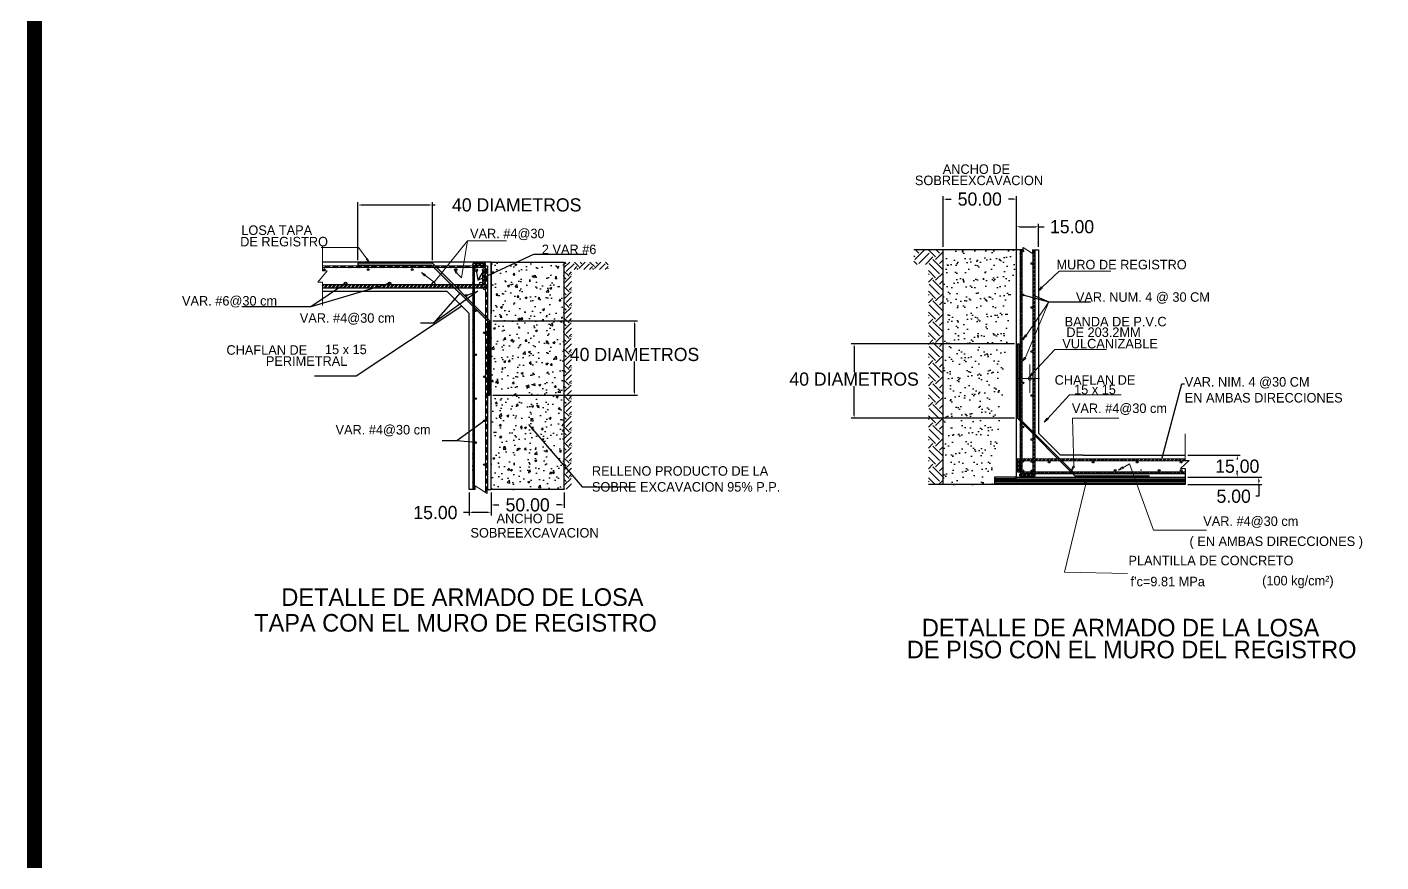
# Model space of a CAD drawing. Header units: centimetres. Extents: x 899 to 420531, y -5023 to 1299.
# Drawn here: x 15122 to 16045, y -2301 to -1732 of the extents above; entities that cross this region are included whole.
import ezdxf
from ezdxf.enums import TextEntityAlignment as Align

# ---------------------------------------------------------------- set-up
doc = ezdxf.new("R2010")
doc.units = ezdxf.units.CM
doc.header["$LTSCALE"] = 10
doc.header["$MEASUREMENT"] = 0
doc.layers.get('0').update_dxf_attribs({"linetype": 'CONTINUOUS'})
doc.layers.get('DEFPOINTS').update_dxf_attribs({"color": 2, "linetype": 'CONTINUOUS'})
for name, color, linetype in [('acero', 7, 'CONTINUOUS'), ('CONCRETO', 7, 'CONTINUOUS'), ('Dimensiones', 7, 'CONTINUOUS'), ('MARCO', 7, 'CONTINUOUS'), ('MUROS', 3, 'CONTINUOUS'), ('REGISTRO', 1, 'CONTINUOUS'), ('TEXTOS', 7, 'CONTINUOUS'), ('VARILLAS', 30, 'CONTINUOUS')]:
    doc.layers.add(name, color=color, linetype=linetype)
doc.styles.get("Standard").update_dxf_attribs({"font": ''})
doc.styles.add('Zurich', font='')
doc.styles.get('Standard').set_extended_font_data('Zurich Ex BT')
doc.styles.get('Zurich').set_extended_font_data('Zurich Ex BT')
doc.dimstyles.get("Standard").update_dxf_attribs({"dimtxt": 9, "dimasz": 2, "dimexe": 2, "dimexo": 2, "dimgap": 0.09, "dimtad": 0, "dimtih": 1, "dimtoh": 1, "dimzin": 0, "dimdsep": 46, "dimtxsty": 'Standard', "dimcen": 0.09, "dimadec": 0, "dimazin": 0, "dimtfac": 1, "dimtofl": 0, "dimtmove": 0, "dimatfit": 3, "dimfxl": 0, "dimtolj": 1, "dimtzin": 0, "dimarcsym": 0})
pattern_1 = [(45, (14603.662, -2468.6537), (-2.65165, 2.65165), []), (45, (14604.5458, -2468.6537), (-2.65165, 2.65165), []), (45, (14605.4297, -2468.6537), (-2.65165, 2.65165), []), (45, (14606.3136, -2468.6537), (-2.65165, 2.65165), [])]
pattern_2 = [(45, (14603.662, -2468.6537), (-1.3258252, 1.3258252), []), (45, (14604.5458, -2468.6537), (-1.3258252, 1.3258252), [])]
pattern_3 = [(45, (14623.8513, -2735.7319), (-1.3258252, 1.3258252), []), (45, (14624.7352, -2735.7319), (-1.3258252, 1.3258252), [])]

# ---------------------------------------------------------------- blocks, each defined once
blk = doc.blocks.new('_ClosedBlank')
at = {"color": 0, "linetype": 'ByBlock', "lineweight": -2}
for p, q in [((-1, 0.17), (0, 0)), ((-1, 0.17), (-1, -0.17)), ((0, 0), (-1, -0.17))]:
    blk.add_line(p, q, dxfattribs=at)
blk = doc.blocks.new('*D72')
at = {"layer": 'DEFPOINTS', "color": 0}
for p in [(15423.25, -2047.48), (15438.25, -2047.48), (15438.25, -2063.17)]:
    blk.add_point(p, dxfattribs=at)
at = {"layer": 'Dimensiones', "color": 0, "lineweight": -2}
for p, q in [((15423.25, -2049.48), (15423.25, -2065.17)), ((15438.25, -2049.48), (15438.25, -2065.17)), ((15423.25, -2063.17), (15419.37, -2063.17)), ((15436.25, -2063.17), (15425.25, -2063.17))]:
    blk.add_line(p, q, dxfattribs=at)
at = {"layer": 'Dimensiones', "color": 0}
for points in [[(15425.25, -2062.84), (15425.25, -2063.51), (15423.25, -2063.17)], [(15436.25, -2062.84), (15436.25, -2063.51), (15438.25, -2063.17)]]:
    blk.add_solid(points, dxfattribs=at)
at = {"layer": 'Dimensiones', "color": 0, "insert": (15400.31, -2063.17), "char_height": 9, "attachment_point": 5}
blk.add_mtext('\\A1;15.00', dxfattribs=at)
blk = doc.blocks.new('*D73')
at = {"layer": 'DEFPOINTS', "color": 0}
for p in [(15438.25, -2047.48), (15488.25, -2047.48), (15488.25, -2057.94)]:
    blk.add_point(p, dxfattribs=at)
at = {"layer": 'Dimensiones', "color": 0, "lineweight": -2}
for p, q in [((15438.25, -2049.48), (15438.25, -2059.94)), ((15488.25, -2049.48), (15488.25, -2059.94)), ((15440.25, -2057.94), (15443.62, -2057.94)), ((15486.25, -2057.94), (15482.88, -2057.94))]:
    blk.add_line(p, q, dxfattribs=at)
at = {"layer": 'Dimensiones', "color": 0}
for points in [[(15440.25, -2057.6), (15440.25, -2058.27), (15438.25, -2057.94)], [(15486.25, -2057.6), (15486.25, -2058.27), (15488.25, -2057.94)]]:
    blk.add_solid(points, dxfattribs=at)
at = {"layer": 'Dimensiones', "color": 0, "insert": (15463.25, -2057.94), "char_height": 9, "attachment_point": 5}
blk.add_mtext('\\A1;50.00', dxfattribs=at)
blk = doc.blocks.new('*D74')
at = {"layer": 'DEFPOINTS', "color": 0}
for p in [(15347.45, -1853.35), (15347.45, -1893.05), (15398.25, -1893.05)]:
    blk.add_point(p, dxfattribs=at)
at = {"layer": 'TEXTOS', "color": 0, "lineweight": -2}
for p, q in [((15347.45, -1891.05), (15347.45, -1851.35)), ((15349.45, -1853.35), (15396.25, -1853.35)), ((15398.25, -1891.05), (15398.25, -1851.35)), ((15398.25, -1853.35), (15400.25, -1853.35))]:
    blk.add_line(p, q, dxfattribs=at)
at = {"layer": 'TEXTOS', "color": 0}
for points in [[(15349.45, -1853.01), (15349.45, -1853.68), (15347.45, -1853.35)], [(15396.25, -1853.01), (15396.25, -1853.68), (15398.25, -1853.35)]]:
    blk.add_solid(points, dxfattribs=at)
at = {"layer": 'TEXTOS', "color": 0, "insert": (15455.77, -1853.35), "char_height": 9, "attachment_point": 5}
blk.add_mtext('\\A1;40 DIAMETROS', dxfattribs=at)
blk = doc.blocks.new('*D75')
at = {"layer": 'DEFPOINTS', "color": 0}
for p in [(15796.66, -1868.19), (15796.66, -1883.89), (15811.66, -1883.89)]:
    blk.add_point(p, dxfattribs=at)
at = {"layer": 'Dimensiones', "color": 0, "lineweight": -2}
for p, q in [((15796.66, -1881.89), (15796.66, -1866.19)), ((15798.66, -1868.19), (15809.66, -1868.19)), ((15811.66, -1881.89), (15811.66, -1866.19)), ((15811.66, -1868.19), (15815.53, -1868.19))]:
    blk.add_line(p, q, dxfattribs=at)
at = {"layer": 'Dimensiones', "color": 0}
for points in [[(15798.66, -1867.86), (15798.66, -1868.52), (15796.66, -1868.19)], [(15809.66, -1867.86), (15809.66, -1868.52), (15811.66, -1868.19)]]:
    blk.add_solid(points, dxfattribs=at)
at = {"layer": 'Dimensiones', "color": 0, "insert": (15834.59, -1868.19), "char_height": 9, "attachment_point": 5}
blk.add_mtext('\\A1;15.00', dxfattribs=at)
blk = doc.blocks.new('*D76')
at = {"layer": 'DEFPOINTS', "color": 0}
for p in [(15796.66, -1849.36), (15746.66, -1883.88), (15796.66, -1883.88)]:
    blk.add_point(p, dxfattribs=at)
at = {"layer": 'Dimensiones', "color": 0, "lineweight": -2}
for p, q in [((15746.66, -1881.88), (15746.66, -1847.36)), ((15748.66, -1849.36), (15752.03, -1849.36)), ((15794.66, -1849.36), (15791.29, -1849.36)), ((15796.66, -1881.88), (15796.66, -1847.36))]:
    blk.add_line(p, q, dxfattribs=at)
at = {"layer": 'Dimensiones', "color": 0}
for points in [[(15748.66, -1849.03), (15748.66, -1849.69), (15746.66, -1849.36)], [(15794.66, -1849.03), (15794.66, -1849.69), (15796.66, -1849.36)]]:
    blk.add_solid(points, dxfattribs=at)
at = {"layer": 'Dimensiones', "color": 0, "insert": (15771.66, -1849.36), "char_height": 9, "attachment_point": 5}
blk.add_mtext('\\A1;50.00', dxfattribs=at)
blk = doc.blocks.new('*D77')
at = {"color": 0, "lineweight": -2}
for p, q in [((15913.66, -2039.05), (15963.96, -2039.05)), ((15913.66, -2044.05), (15963.96, -2044.05)), ((15961.96, -2041.05), (15961.96, -2042.05)), ((15961.96, -2044.05), (15961.96, -2052.05)), ((15961.96, -2052.05), (15959.96, -2052.05))]:
    blk.add_line(p, q, dxfattribs=at)
at = {"color": 0}
for points in [[(15961.63, -2041.05), (15962.3, -2041.05), (15961.96, -2039.05)], [(15961.63, -2042.05), (15962.3, -2042.05), (15961.96, -2044.05)]]:
    blk.add_solid(points, dxfattribs=at)
at = {"layer": 'DEFPOINTS', "color": 0}
for p in [(15911.66, -2039.05), (15911.66, -2044.05), (15961.96, -2044.05)]:
    blk.add_point(p, dxfattribs=at)
at = {"color": 0, "insert": (15944.84, -2052.05), "char_height": 9, "attachment_point": 5}
blk.add_mtext('\\A1;5.00', dxfattribs=at)
blk = doc.blocks.new('*D78')
at = {"color": 0, "lineweight": -2}
for p, q in [((15913.66, -2024.05), (15949.31, -2024.05)), ((15947.31, -2026.05), (15947.31, -2026.88)), ((15913.66, -2039.05), (15949.31, -2039.05)), ((15947.31, -2037.05), (15947.31, -2036.21))]:
    blk.add_line(p, q, dxfattribs=at)
at = {"color": 0}
for points in [[(15946.98, -2026.05), (15947.64, -2026.05), (15947.31, -2024.05)], [(15946.98, -2037.05), (15947.64, -2037.05), (15947.31, -2039.05)]]:
    blk.add_solid(points, dxfattribs=at)
at = {"layer": 'DEFPOINTS', "color": 0}
for p in [(15911.66, -2024.05), (15911.66, -2039.05), (15947.31, -2039.05)]:
    blk.add_point(p, dxfattribs=at)
at = {"color": 0, "insert": (15947.31, -2031.55), "char_height": 9, "attachment_point": 5}
blk.add_mtext('\\A1;15.00', dxfattribs=at)
blk = doc.blocks.new('*D79')
at = {"layer": 'DEFPOINTS', "color": 0}
for p in [(15797.32, -1947.95), (15685.94, -1998.73), (15797.32, -1998.73)]:
    blk.add_point(p, dxfattribs=at)
at = {"layer": 'Dimensiones', "color": 0, "lineweight": -2}
for p, q in [((15795.32, -1947.95), (15683.94, -1947.95)), ((15685.94, -1949.95), (15685.94, -1967.42)), ((15685.94, -1996.73), (15685.94, -1976.89)), ((15795.32, -1998.73), (15683.94, -1998.73))]:
    blk.add_line(p, q, dxfattribs=at)
at = {"layer": 'Dimensiones', "color": 0}
for points in [[(15685.61, -1949.95), (15686.28, -1949.95), (15685.94, -1947.95)], [(15685.61, -1996.73), (15686.28, -1996.73), (15685.94, -1998.73)]]:
    blk.add_solid(points, dxfattribs=at)
at = {"layer": 'Dimensiones', "color": 0, "insert": (15685.94, -1972.16), "char_height": 9, "attachment_point": 5}
blk.add_mtext('\\A1;40 DIAMETROS', dxfattribs=at)
blk = doc.blocks.new('*D80')
at = {"layer": 'DEFPOINTS', "color": 0}
for p in [(15437.52, -1932.32), (15437.52, -1983.12), (15536.16, -1983.12)]:
    blk.add_point(p, dxfattribs=at)
at = {"layer": 'Dimensiones', "color": 0, "lineweight": -2}
for p, q in [((15439.52, -1932.32), (15538.16, -1932.32)), ((15536.16, -1934.32), (15536.16, -1950.62)), ((15536.16, -1981.12), (15536.16, -1960.1)), ((15439.52, -1983.12), (15538.16, -1983.12))]:
    blk.add_line(p, q, dxfattribs=at)
at = {"layer": 'Dimensiones', "color": 0}
for points in [[(15535.83, -1934.32), (15536.49, -1934.32), (15536.16, -1932.32)], [(15535.83, -1981.12), (15536.49, -1981.12), (15536.16, -1983.12)]]:
    blk.add_solid(points, dxfattribs=at)
at = {"layer": 'Dimensiones', "color": 0, "insert": (15536.16, -1955.36), "char_height": 9, "attachment_point": 5}
blk.add_mtext('\\A1;40 DIAMETROS ', dxfattribs=at)
blk = doc.blocks.new('Marco-Reg')
at = {"layer": 'MARCO', "linetype": 'Continuous', "const_width": 10.19}
blk.add_lwpolyline([(19056.02, -2910.92), (19056.02, -368.53), (15126.88, -368.53), (15126.88, -2910.92)], close=True, dxfattribs=at)

msp = doc.modelspace()

# ---------------------------------------------------------------- hatches: boundary and pattern name
h = msp.add_hatch()
h.set_pattern_fill('EARTH', color=256, scale=40, angle=45, style=0)
h.set_pattern_definition([(45, (11885.991, -3451.494), (9e-16, 14.142136), [10, -10]), (45, (11883.34, -3448.843), (9e-16, 14.142136), [10, -10]), (45, (11880.688, -3446.191), (9e-16, 14.142136), [10, -10]), (135, (11880.688, -3444.423), (-14.142136, 2e-15), [10, -10]), (135, (11883.34, -3441.772), (-14.142136, 2e-15), [10, -10]), (135, (11885.991, -3439.12), (-14.142136, 2e-15), [10, -10])])
h.paths.add_polyline_path([(15746.657, -1883.879), (15726.657, -1883.879), (15726.657, -1893.879), (15736.657, -1893.879), (15736.657, -2044.047), (15746.657, -2044.047)])
h = msp.add_hatch()
h.set_pattern_fill('AR-SAND', color=256, scale=5, style=0)
h.set_pattern_definition([(37.5, (11885.9915, -3451.4945), (-0.314967, 9.634119), [0, -7.6, 0, -8.5, 0, -8.125]), (7.5, (11885.991, -3451.494), (8.848884, 14.11073), [0, -4.1, 0, -6.85, 0, -2.625]), (327.5, (11879.8415, -3451.4945), (15.57071, 0.028295), [0, -2.5, 0, -9, 0, -11.75]), (317.5, (11879.841, -3451.494), (15.030633, 4.388378), [0, -1.25, 0, -5.9, 0, -6.75])])
edge = h.paths.add_edge_path()
edge.add_line((15796.657, -1883.879), (15746.657, -1883.879))
edge.add_line((15746.657, -2044.047), (15746.657, -1883.879))
edge.add_line((15796.657, -2039.047), (15796.657, -1881.885))
edge.add_line((15796.657, -2044.047), (15746.657, -2044.047))
edge.add_line((15781.657, -2039.047), (15781.657, -2044.047))
edge.add_line((15796.657, -2039.047), (15781.657, -2039.047))
edge.add_line((15795.657, -2039.047), (15781.657, -2039.047))
edge.add_line((15795.657, -2043.047), (15781.657, -2043.047))
edge.add_line((15795.657, -2042.047), (15781.657, -2042.047))
edge.add_line((15795.657, -2041.047), (15781.657, -2041.047))
edge.add_line((15795.657, -2040.047), (15781.657, -2040.047))
h = msp.add_hatch()
h.set_pattern_fill('EARTH', color=256, scale=30, angle=45, style=0)
h.set_pattern_definition([(45, (16234.0274, -1232.465), (9e-16, 10.6066), [7.5, -7.5]), (45, (16232.039, -1230.4766), (9e-16, 10.6066), [7.5, -7.5]), (45, (16230.05, -1228.488), (9e-16, 10.6066), [7.5, -7.5]), (135, (16230.05, -1227.162), (-10.6066, 9e-16), [7.5, -7.5]), (135, (16232.039, -1225.173), (-10.6066, 9e-16), [7.5, -7.5]), (135, (16234.0274, -1223.1845), (-10.6066, 9e-16), [7.5, -7.5])])
h.paths.add_polyline_path([(15493.248, -1897.317), (15518.248, -1897.317), (15518.248, -1892.317), (15488.248, -1892.317), (15488.248, -2047.479), (15493.248, -2047.479)])
at = {"layer": 'CONCRETO'}
h = msp.add_hatch(dxfattribs=at)
h.set_pattern_fill('AR-CONC', color=256, scale=2, style=0)
h.set_pattern_definition([(50, (494.556, 384.487), (14.345204, -1.255043), [1.5, -16.5]), (355, (494.556, 384.487), (-2.775027, 15.043843), [1.2, -13.2]), (100.4514, (495.751, 384.383), (11.570188, 13.788791), [1.274804, -14.022842]), (46.1842, (494.556, 388.487), (21.34482, -3.31038), [2.25, -24.75]), (96.6356, (496.335, 388.211), (18.693254, 19.482357), [1.912206, -21.03426]), (351.1842, (494.556, 388.487), (18.69324, 19.482372), [1.8, -19.8]), (21, (496.556, 387.487), (11.938141, -8.052378), [1.5, -16.5]), (326, (496.556, 387.487), (4.866307, 14.503001), [1.2, -13.2]), (71.4514, (497.551, 386.816), (16.804453, 6.45061), [1.274804, -14.022842]), (37.5, (494.556, 384.487), (0.2431971, 6.657877), [0, -13.04, 0, -13.4, 0, -13.25]), (7.5, (494.556, 384.487), (5.2613907, 7.8882342), [0, -7.64, 0, -12.74, 0, -5.05]), (327.5, (490.096, 384.487), (10.6764487, -0.4510974), [0, -5, 0, -15.6, 0, -20.7]), (317.5, (488.096, 384.487), (11.6637234, 2.0020996), [0, -6.5, 0, -10.36, 0, -14.7])])
h.paths.add_polyline_path([(15488.248, -1892.317), (15438.248, -1892.317), (15438.248, -1927.317), (15438.248, -2047.479), (15488.248, -2047.479)])
at = {"layer": 'VARILLAS'}
h = msp.add_hatch(dxfattribs=at)
h.set_pattern_fill('ANSI32', color=256, scale=5, style=0)
h.set_pattern_definition(pattern_3)
h.paths.add_polyline_path([(15800.427, -2004.785, -0.0199736), (15800.425, -2004.734, -0.0199736), (15800.427, -2004.683), (15800.427, -2001.835), (15799.157, -2000.565), (15799.157, -2026.289), (15800.427, -2026.292)])
h.paths.add_polyline_path([(15809.157, -2010.565), (15807.887, -2009.295), (15807.887, -2026.309), (15809.157, -2026.312)])
h.paths.add_polyline_path([(15800.427, -1974.785, -0.0399632), (15800.427, -1974.683), (15800.427, -1971.727), (15799.157, -1971.727), (15799.157, -1999.295), (15800.427, -2000.565)])
h.paths.add_polyline_path([(15809.157, -1971.727), (15807.887, -1971.727), (15807.887, -2008.025), (15809.157, -2009.295)])
h.paths.add_polyline_path([(15809.157, -1942.345), (15807.887, -1945.367), (15807.887, -1968.072), (15809.157, -1966.695)])
h.paths.add_polyline_path([(15800.427, -1944.785, -0.0399632), (15800.427, -1944.683), (15800.427, -1914.785, -0.0399632), (15800.427, -1914.683), (15800.427, -1884.785, -0.0399632), (15800.427, -1884.683), (15800.427, -1883.879), (15799.157, -1883.879), (15799.157, -1971.727), (15800.427, -1971.727)])
h.paths.add_polyline_path([(15809.157, -1883.885), (15807.887, -1883.885), (15807.887, -1935.519), (15809.157, -1933.639)])
h.paths.add_polyline_path([(15809.157, -1933.639), (15807.887, -1935.519), (15807.887, -1945.367), (15809.157, -1942.345)])
h = msp.add_hatch(color=256, dxfattribs=at)
h.paths.add_polyline_path([(15404.687, -1899.487), (15403.886, -1900.482), (15411.321, -1907.917), (15413.118, -1907.917)])
h.paths.add_polyline_path([(15415.018, -1909.817), (15413.221, -1909.817), (15425.748, -1922.343), (15425.748, -1920.547)])
h.paths.add_polyline_path([(15413.118, -1907.917), (15411.321, -1907.917), (15413.221, -1909.817), (15415.018, -1909.817)])
h.paths.add_polyline_path([(15427.018, -1921.817), (15425.748, -1920.547), (15425.748, -1922.343), (15427.018, -1923.613)])
h.paths.add_polyline_path([(15427.018, -1921.817), (15427.018, -1923.613), (15434.55, -1931.146), (15434.55, -1929.35)])
h.paths.add_polyline_path([(15435.748, -1930.547), (15434.55, -1929.35), (15434.55, -1931.146), (15435.748, -1932.343)])
h.paths.add_polyline_path([(15437.518, -1932.317), (15435.748, -1930.547), (15435.748, -1932.343), (15436.248, -1932.843), (15436.248, -1983.117), (15437.518, -1983.117)])
h.paths.add_polyline_path([(15401.288, -1896.087), (15399.491, -1896.087), (15403.886, -1900.482), (15404.687, -1899.487)])
h.paths.add_polyline_path([(15400.018, -1894.817), (15398.221, -1894.817), (15399.491, -1896.087), (15401.288, -1896.087)])
h.paths.add_polyline_path([(15398.248, -1893.047), (15347.448, -1893.047), (15347.448, -1894.317), (15397.721, -1894.317), (15398.221, -1894.817), (15400.018, -1894.817)])
h = msp.add_hatch(dxfattribs=at)
h.set_pattern_fill('ANSI32', color=256, scale=5, style=0)
h.set_pattern_definition(pattern_2)
h.paths.add_polyline_path([(15323.247, -1907.917), (15323.247, -1909.817), (15413.748, -1909.817), (15411.848, -1907.917), (15399.091, -1907.917, -0.0659441), (15398.841, -1907.917)])
h.paths.add_polyline_path([(15425.748, -1909.817), (15425.748, -1907.917), (15413.118, -1907.917), (15415.018, -1909.817)])
h.paths.add_polyline_path([(15427.018, -1907.917), (15427.018, -1909.817), (15434.288, -1909.817), (15434.288, -1899.193), (15432.388, -1899.193), (15432.388, -1907.917)])
h.paths.add_polyline_path([(15427.018, -1907.917), (15425.748, -1907.917), (15425.748, -1909.817), (15427.018, -1909.817)])
h = msp.add_hatch(dxfattribs=at)
h.set_pattern_fill('ANSI34', color=256, scale=5, style=0)
h.set_pattern_definition(pattern_1)
h.paths.add_polyline_path([(15398.748, -1894.817), (15323.248, -1894.817), (15323.248, -1896.087), (15400.018, -1896.087)])
h.paths.add_polyline_path([(15408.443, -1894.817), (15400.018, -1894.817), (15401.288, -1896.087), (15407.421, -1896.087)])
h.paths.add_polyline_path([(15419.48, -1894.817), (15408.443, -1894.817), (15407.421, -1896.087), (15419.283, -1896.087)])
h.paths.add_polyline_path([(15425.748, -1894.817), (15419.48, -1894.817), (15419.283, -1896.087), (15425.748, -1896.087)])
h.paths.add_polyline_path([(15427.018, -1894.817), (15425.748, -1894.817), (15425.748, -1896.087), (15427.018, -1896.087)])
h.paths.add_polyline_path([(15435.748, -1894.817), (15427.018, -1894.817), (15427.018, -1896.087), (15434.55, -1896.087), (15434.55, -1929.35), (15435.748, -1930.547)])
h = msp.add_hatch(dxfattribs=at)
h.set_pattern_fill('ANSI32', color=256, scale=5, style=0)
h.set_pattern_definition(pattern_2)
h.paths.add_polyline_path([(15425.748, -1893.277), (15425.748, -1894.817), (15427.018, -1894.817), (15427.018, -1894.623), (15434.487, -1894.623), (15434.487, -1893.277)])
h.paths.add_polyline_path([(15425.748, -1907.917), (15427.018, -1907.917), (15427.018, -1896.087), (15425.748, -1896.087)])
h.paths.add_polyline_path([(15427.018, -1909.817), (15425.748, -1909.817), (15425.748, -1920.547), (15427.018, -1921.817)])
h = msp.add_hatch(dxfattribs=at)
h.set_pattern_fill('ANSI32', color=256, scale=5, style=0)
h.set_pattern_definition(pattern_2)
edge = h.paths.add_edge_path()
edge.add_line((15427.018, -2047.479), (15427.018, -1894.623))
edge.add_line((15425.748, -2047.479), (15425.748, -1893.277))
h = msp.add_hatch(dxfattribs=at)
h.set_pattern_fill('ANSI34', color=256, scale=5, style=0)
h.set_pattern_definition(pattern_1)
h.paths.add_polyline_path([(15435.748, -1931.817), (15434.55, -1930.62), (15434.55, -2049.59), (15435.543, -2050.243), (15435.543, -2047.486), (15435.748, -2047.485)])
msp.add_hatch(color=256, dxfattribs=at).paths.add_polyline_path([(15798.59, -1947.952), (15797.32, -1947.952), (15797.32, -1998.727), (15799.157, -2000.565), (15799.157, -1999.295), (15798.59, -1998.727)])
h = msp.add_hatch(color=256, dxfattribs=at)
h.paths.add_polyline_path([(15836.59, -2037.997), (15887.39, -2037.997), (15887.39, -2036.727), (15836.59, -2036.727), (15836.09, -2036.227), (15834.82, -2036.227)])
h.paths.add_polyline_path([(15834.82, -2036.227), (15836.09, -2036.227), (15834.82, -2034.957), (15833.55, -2034.957)])
h.paths.add_polyline_path([(15833.55, -2034.957), (15834.82, -2034.957), (15830.716, -2030.854), (15830.15, -2031.558)])
h.paths.add_polyline_path([(15830.15, -2031.558), (15830.716, -2030.854), (15822.99, -2023.127), (15821.72, -2023.127)])
h.paths.add_polyline_path([(15821.72, -2023.127), (15822.99, -2023.127), (15821.09, -2021.227), (15819.82, -2021.227)])
h.paths.add_polyline_path([(15819.82, -2021.227), (15821.09, -2021.227), (15809.09, -2009.227), (15809.09, -2010.497)])
h.paths.add_polyline_path([(15809.09, -2010.497), (15809.09, -2009.227), (15807.82, -2007.957), (15807.82, -2009.227)])
h.paths.add_polyline_path([(15807.82, -2009.227), (15807.82, -2007.957), (15800.287, -2000.424), (15800.287, -2001.694)])
h.paths.add_polyline_path([(15799.09, -2000.497), (15800.287, -2001.694), (15800.287, -2000.424), (15799.09, -1999.227)])
h = msp.add_hatch(dxfattribs=at)
h.set_pattern_fill('ANSI32', color=256, scale=5, style=0)
h.set_pattern_definition(pattern_3)
h.paths.add_polyline_path([(15798.657, -2027.558), (15799.157, -2027.559), (15799.157, -2026.289), (15797.387, -2026.285), (15797.387, -2035.285), (15798.657, -2035.285)])
h.paths.add_polyline_path([(15800.427, -2026.292), (15799.157, -2026.289), (15799.157, -2027.559), (15800.427, -2027.562)])
h.paths.add_polyline_path([(15807.887, -2026.309), (15800.427, -2026.292), (15800.427, -2027.562), (15800.979, -2027.563, -0.0918362), (15801.211, -2027.563), (15807.887, -2027.579)])
h.paths.add_polyline_path([(15809.157, -2026.312), (15807.887, -2026.309), (15807.887, -2027.579), (15809.157, -2027.582)])
h.paths.add_polyline_path([(15835.668, -2026.373), (15826.213, -2026.351), (15827.486, -2027.624), (15835.699, -2027.643)])
h.paths.add_polyline_path([(15833.961, -2035.368), (15809.157, -2035.368), (15809.157, -2036.047), (15809.157, -2036.547), (15835.14, -2036.547)])
h.paths.add_polyline_path([(15807.887, -2035.368), (15807.389, -2035.368, -0.1272132), (15807.071, -2035.368), (15801.088, -2035.368, -0.0217608), (15801.033, -2035.368), (15800.427, -2035.368), (15800.427, -2036.547), (15807.887, -2036.547)])
h.paths.add_polyline_path([(15800.427, -2035.368), (15799.157, -2035.368), (15799.157, -2036.547), (15800.427, -2036.547)])
h.paths.add_polyline_path([(15824.94, -2026.348), (15809.157, -2026.312), (15809.157, -2027.582), (15826.213, -2027.621)])
h.paths.add_polyline_path([(15800.427, -2027.562), (15799.157, -2027.559), (15799.157, -2035.368), (15800.427, -2035.368), (15800.427, -2034.785, -0.0199736), (15800.425, -2034.734, -0.0199736), (15800.427, -2034.683)])
h.paths.add_polyline_path([(15809.157, -2027.582), (15807.887, -2027.579), (15807.887, -2035.368), (15809.157, -2035.368), (15809.157, -2034.647)])
h.paths.add_polyline_path([(15809.157, -2036.547), (15807.887, -2036.547), (15807.887, -2037.047), (15798.887, -2037.047), (15798.893, -2038.317), (15809.157, -2038.317)])
h.paths.add_polyline_path([(15875.876, -2035.368), (15835.231, -2035.368), (15836.41, -2036.547), (15876.3, -2036.547)])
h = msp.add_hatch(dxfattribs=at)
h.set_pattern_fill('ANSI32', color=256, scale=5, style=0)
h.set_pattern_definition(pattern_3)
h.paths.add_polyline_path([(15911.658, -2026.547), (15835.668, -2026.373), (15835.699, -2027.643), (15914.347, -2027.824), (15914.442, -2027.738), (15911.658, -2027.547)])
h = msp.add_hatch(dxfattribs=at)
h.set_pattern_fill('ANSI32', color=256, scale=5, style=0)
h.set_pattern_definition(pattern_3)
h.paths.add_polyline_path([(15911.657, -2035.368), (15875.876, -2035.368), (15876.3, -2036.547), (15911.657, -2036.547)])

# ---------------------------------------------------------------- linework, layer by layer
for p, q in [((15746.657, -1883.879), (15726.657, -1883.879)), ((15800.157, -1952.323), (15799.657, -1952.323)), ((15456.419, -1983.834), (15456.419, -1983.834)), ((15458.888, -1985.427), (15458.888, -1985.427)), ((15454.935, -1985.767), (15454.935, -1985.767)), ((15456.39, -1990.139), (15456.39, -1990.139)), ((15457.903, -1992.907), (15457.903, -1992.907)), ((15457.943, -1987.766), (15457.943, -1987.766)), ((15800.573, -2016.122), (15800.573, -2016.122)), ((15796.657, -2039.047), (15781.657, -2039.047)), ((15781.657, -2039.047), (15781.657, -2044.047)), ((15795.657, -2039.047), (15781.657, -2039.047)), ((15795.657, -2039.047), (15910.657, -2039.047)), ((15796.657, -2039.047), (15911.657, -2039.047)), ((15796.657, -2039.047), (15911.657, -2039.047)), ((15881.657, -2034.347), (15881.657, -2033.847)), ((15746.657, -2044.047), (15736.657, -2044.047))]:
    msp.add_line(p, q)
at = {"lineweight": 5}
for p, q in [((15911.658, -2027.547), (15914.442, -2027.738)), ((15435.543, -2050.243), (15427.345, -2044.856)), ((15427.345, -2044.856), (15427.345, -2047.486)), ((15435.543, -2047.486), (15435.543, -2050.243))]:
    msp.add_line(p, q, dxfattribs=at)
at = {"layer": 'CONCRETO'}
for p, q in [((15796.657, -2039.047), (15781.657, -2039.047)), ((15796.657, -2040.047), (15781.657, -2040.047)), ((15795.657, -2040.047), (15781.657, -2040.047)), ((15796.657, -2040.047), (15781.657, -2040.047)), ((15796.657, -2040.047), (15911.657, -2040.047)), ((15796.657, -2041.047), (15781.657, -2041.047)), ((15795.657, -2041.047), (15781.657, -2041.047)), ((15796.657, -2041.047), (15781.657, -2041.047)), ((15796.657, -2042.047), (15781.657, -2042.047)), ((15795.657, -2042.047), (15781.657, -2042.047)), ((15796.657, -2042.047), (15781.657, -2042.047)), ((15796.657, -2043.047), (15781.657, -2043.047)), ((15795.657, -2043.047), (15781.657, -2043.047)), ((15796.657, -2043.047), (15781.657, -2043.047)), ((15796.657, -2041.047), (15911.657, -2041.047)), ((15796.657, -2042.047), (15911.657, -2042.047)), ((15796.657, -2043.047), (15911.657, -2043.047))]:
    msp.add_line(p, q, dxfattribs=at)
at = {"layer": 'MUROS', "lineweight": 5}
msp.add_line((15797.449, -1971.727), (15812.449, -1971.727), dxfattribs=at)
at = {"layer": 'REGISTRO', "lineweight": 5}
for p, q in [((15323.247, -1898.256), (15323.247, -1881.56)), ((15801.157, -1882.302), (15807.56, -1886.509)), ((15807.56, -1886.509), (15807.56, -1883.879)), ((15320.091, -1906.047), (15326.403, -1898.256)), ((15326.403, -1898.256), (15323.247, -1898.256)), ((15323.247, -1906.047), (15320.091, -1906.047)), ((15323.247, -1922), (15323.247, -1906.047)), ((15911.658, -2009.365), (15911.658, -2027.547)), ((15914.442, -2027.738), (15908.502, -2033.109)), ((15908.502, -2033.109), (15911.658, -2033.109))]:
    msp.add_line(p, q, dxfattribs=at)
at = {"layer": 'REGISTRO'}
for p, q in [((15746.657, -2044.047), (15746.657, -1883.879)), ((15796.657, -1883.879), (15746.657, -1883.879)), ((15796.657, -2039.047), (15796.657, -1881.885)), ((15801.157, -1883.879), (15796.657, -1883.879)), ((15801.157, -1883.885), (15801.157, -1882.302)), ((15807.56, -1883.885), (15811.657, -1883.885)), ((15811.657, -1883.885), (15811.657, -2008.887)), ((15438.248, -1892.317), (15323.247, -1892.317)), ((15438.248, -2047.479), (15438.248, -1892.317)), ((15438.248, -1892.317), (15488.248, -1892.317)), ((15438.248, -1892.317), (15438.248, -1927.317)), ((15488.248, -2047.479), (15488.248, -1892.317)), ((15408.248, -1912.317), (15323.247, -1912.317)), ((15408.248, -1912.317), (15423.248, -1927.317)), ((15423.248, -2047.479), (15423.248, -1927.317)), ((15841.881, -2023.887), (15826.657, -2023.887)), ((15841.881, -2023.887), (15911.657, -2024.047)), ((15796.657, -2039.047), (15911.657, -2039.047)), ((15911.657, -2033.109), (15911.657, -2039.047)), ((15911.657, -2039.047), (15911.657, -2044.047)), ((15427.345, -2047.479), (15423.248, -2047.479)), ((15435.543, -2047.486), (15438.248, -2047.479)), ((15488.248, -2047.479), (15438.248, -2047.479)), ((15911.657, -2044.047), (15746.657, -2044.047)), ((15796.657, -2044.047), (15746.657, -2044.047))]:
    msp.add_line(p, q, dxfattribs=at)
at = {"layer": 'TEXTOS'}
msp.add_line((15818.831, -1919.323), (15847.242, -1919.323), dxfattribs=at)
at = {"layer": 'TEXTOS', "lineweight": 5, "extrusion": (0, 0, -1)}
msp.add_lwpolyline([(-15353.513, -1890.08), (-15347.816, -1882.286), (-15322.303, -1882.286)], dxfattribs=at)
at = {"layer": 'TEXTOS', "lineweight": 5}
for points in [[(15393.182, -1901.313), (15399.546, -1905.878), (15422.112, -1877.824), (15448.913, -1877.824)], [(15414.737, -1899.602), (15418.218, -1902.965), (15422.112, -1877.824)], [(15813.905, -1909.663), (15825.749, -1898.598), (15861.047, -1898.598)], [(15802.675, -1957.772), (15818.831, -1919.323)], [(15803.308, -1942.296), (15818.831, -1919.323)], [(15807.85, -1968.113), (15822.812, -1951.887), (15858.109, -1951.887)], [(15817.826, -1999.146), (15832.788, -1982.92), (15868.085, -1982.92)], [(15835.797, -2031.597), (15834.984, -1998.774), (15866.434, -1998.774)], [(15869.245, -2032.549), (15873.871, -2029.792), (15890.203, -2075.204), (15926.388, -2075.204)], [(15843.944, -2043.524), (15829.46, -2103.879), (15872.512, -2104.652)]]:
    msp.add_lwpolyline(points, dxfattribs=at)
at = {"layer": 'VARILLAS'}
for p, q in [((15799.157, -1883.873), (15799.157, -2036.547)), ((15800.427, -1883.873), (15800.427, -2036.547)), ((15807.887, -1883.88), (15807.887, -2037.047)), ((15809.157, -1883.885), (15809.157, -2038.317)), ((15427.018, -1896.723), (15427.018, -1896.717)), ((15435.748, -1894.817), (15435.748, -2047.485)), ((15434.288, -1909.817), (15432.388, -1909.817)), ((15797.32, -1947.952), (15797.32, -1998.727)), ((15797.32, -1947.952), (15798.59, -1947.952)), ((15798.59, -1947.952), (15798.59, -1998.727)), ((15797.32, -1998.727), (15836.59, -2037.997)), ((15836.59, -2036.727), (15798.59, -1998.727)), ((15811.657, -2008.887), (15826.657, -2023.887)), ((15797.387, -2026.285), (15911.658, -2026.547)), ((15797.387, -2026.285), (15797.387, -2035.285)), ((15798.657, -2027.558), (15914.347, -2027.824)), ((15798.657, -2027.558), (15798.657, -2035.298)), ((15797.387, -2035.285), (15798.657, -2035.285)), ((15807.887, -2037.047), (15798.887, -2037.047)), ((15798.893, -2038.317), (15798.887, -2037.047)), ((15809.157, -2038.317), (15798.893, -2038.317)), ((15799.157, -2035.368), (15911.657, -2035.368)), ((15799.157, -2036.547), (15911.657, -2036.547)), ((15809.157, -2034.647), (15809.157, -2036.047)), ((15887.39, -2036.727), (15836.59, -2036.727)), ((15836.59, -2037.997), (15887.39, -2037.997))]:
    msp.add_line(p, q, dxfattribs=at)
at = {"layer": 'VARILLAS', "lineweight": 15}
msp.add_line((15323.248, -1894.817), (15435.748, -1894.817), dxfattribs=at)
at = {"layer": 'VARILLAS', "lineweight": 5}
for q in [(15805.702, -1962.053), (15805.702, -1981.4)]:
    msp.add_line((15805.702, -1971.727), q, dxfattribs=at)
at = {"layer": 'VARILLAS'}
msp.add_lwpolyline([(15437.518, -1983.117), (15437.518, -1932.317), (15398.248, -1893.047), (15347.448, -1893.047), (15347.448, -1894.317), (15397.721, -1894.317), (15436.248, -1932.843), (15436.248, -1983.117)], close=True, dxfattribs=at)
at = {"layer": 'VARILLAS', "lineweight": 15}
msp.add_lwpolyline([(15323.248, -1896.087), (15434.55, -1896.087), (15434.55, -2049.59)], dxfattribs=at)
at = {"layer": 'VARILLAS'}
for points in [[(15323.248, -1909.817), (15434.288, -1909.817), (15434.288, -1899.193), (15432.388, -1899.193), (15432.388, -1907.917), (15323.248, -1907.917)], [(15427.018, -2047.479), (15427.018, -1894.623), (15434.487, -1894.623), (15434.487, -1893.277), (15425.748, -1893.277), (15425.748, -2047.479)]]:
    msp.add_lwpolyline(points, dxfattribs=at)
for centre, radius in [((15801.06, -1884.734), 0.635), ((15807.243, -1893.287), 0.635), ((15324.556, -1897.436), 0.635), ((15354.556, -1897.436), 0.635), ((15384.556, -1897.436), 0.635), ((15414.556, -1897.436), 0.635), ((15428.022, -1897.748), 0.95), ((15433.425, -1897.714), 0.95), ((15338.966, -1906.892), 0.95), ((15368.966, -1906.909), 0.95), ((15398.966, -1906.975), 0.95), ((15431.43, -1906.945), 0.95), ((15433.834, -1910.474), 0.635), ((15421.274, -1915.039), 0.635), ((15801.06, -1914.734), 0.635), ((15427.667, -1925.458), 0.635), ((15807.243, -1923.287), 0.635), ((15433.834, -1940.474), 0.635), ((15801.06, -1944.734), 0.635), ((15427.667, -1955.458), 0.635), ((15807.243, -1953.287), 0.635), ((15433.834, -1970.474), 0.635), ((15801.06, -1974.734), 0.635), ((15427.667, -1985.458), 0.635), ((15807.243, -1983.287), 0.635), ((15433.834, -2000.474), 0.635), ((15801.06, -2004.734), 0.635), ((15807.243, -2013.287), 0.635), ((15427.667, -2015.458), 0.635), ((15433.834, -2030.474), 0.635), ((15801.094, -2028.188), 0.635), ((15807.243, -2028.287), 0.635), ((15818.961, -2028.671), 0.635), ((15848.961, -2028.671), 0.635), ((15878.961, -2028.671), 0.635), ((15908.961, -2028.671), 0.635), ((15801.06, -2034.734), 0.635), ((15807.23, -2034.754), 0.635), ((15833.961, -2034.358), 0.635), ((15863.961, -2034.358), 0.635), ((15893.961, -2034.358), 0.635), ((15908.961, -2034.358), 0.635)]:
    msp.add_circle(centre, radius, dxfattribs=at)
at = {"layer": 'VARILLAS', "lineweight": 5}
msp.add_circle((15805.702, -1971.727), 1.253, dxfattribs=at)

# ---------------------------------------------------------------- block references
at = {"layer": 'Dimensiones'}
msp.add_blockref('Marco-Reg', (0, 0), dxfattribs=at)
at = {"layer": 'Dimensiones', "lineweight": 5, "xscale": 3.315649865969803, "yscale": 3.315649865880914, "zscale": 3.315649865875882, "rotation": 227.3202943381092}
msp.add_blockref('_ClosedBlank', (15805.602, -1970.551), dxfattribs=at)
at = {"layer": 'TEXTOS', "lineweight": 5, "extrusion": (0, 0, -1), "xscale": 2.940005789522617, "yscale": 2.940005789550014, "zscale": 2.940005789546198, "rotation": 233.8339626211619}
msp.add_blockref('_ClosedBlank', (-15355.247, -1892.454), dxfattribs=at)
at = {"layer": 'TEXTOS', "lineweight": 5}
for p, xscale, yscale, zscale, rotation in [((15390.924, -1899.43), 2.940005789484935, 2.940005789550014, 2.940005789546198, 140.1755824056786), ((15413.014, -1897.22), 2.940005789504956, 2.940005789550014, 2.940005789546198, 125.8820172384909), ((15811.657, -1912.101), 3.315649865969803, 3.315649865880914, 3.315649865875882, 227.3202943381092), ((15801.06, -1944.734), 3.315649865969803, 3.315649865880914, 3.315649865875882, 227.3202943381092), ((15800.427, -1960.21), 3.315649865969803, 3.315649865880914, 3.315649865875882, 227.3202943381092), ((15815.578, -2001.583), 3.315649865969803, 3.315649865880914, 3.315649865875882, 227.3202943381092), ((15833.961, -2034.358), 3.31564986591745, 3.315649865880914, 3.315649865875882, 236.3658520891741), ((15842.749, -2040.431), 3.315649865885175, 3.315649865880914, 3.315649865875882, 111.1240583494346), ((15866.396, -2034.246), 3.315649865814426, 3.315649865880914, 3.315649865875882, 210.7878705434696)]:
    msp.add_blockref('_ClosedBlank', p, dxfattribs=dict(at, xscale=xscale, yscale=yscale, zscale=zscale, rotation=rotation))

# ---------------------------------------------------------------- texts
at = {"style": 'Zurich'}
for s, p in [('PLANTILLA DE CONCRETO', (15873.085, -2099.107)), ("f'c=9.81 MPa", (15874.515, -2113.429)), ('(100 kg/cm²)', (15964.263, -2112.83))]:
    msp.add_text(s, height=6.5, dxfattribs=at).set_placement(p)
at = {"layer": 'acero', "insert": (15911.479, -1970.751), "char_height": 6.5, "width": 185.18451, "attachment_point": 1}
msp.add_mtext('\\A1;VAR. NIM. 4 @30 CM \\PEN AMBAS DIRECCIONES', dxfattribs=at)
at = {"layer": 'TEXTOS', "lineweight": 5}
for s, height, p in [('ANCHO DE ', 6.5, (15770.559, -1828.893)), ('            SOBREEXCAVACION           ', 6.5, (15769.92, -1836.562)), ('2 VAR #6', 6.5, (15491.533, -1883.62)), ('MURO DE REGISTRO', 6.5, (15868.397, -1893.993)), ('VAR. NUM. 4 @ 30 CM', 6.5, (15882.949, -1916.131)), ('            BANDA DE P.V.C           ', 6.5, (15863.119, -1932.892)), ('DE 203.2MM', 6.5, (15856.049, -1940.137)), ('15 x 15', 6.5, (15339.232, -1951.844)), ('            VULCANIZABLE      ', 6.5, (15853.329, -1947.926)), ('CHAFLAN DE', 6.5, (15285.324, -1952.243)), ('PERIMETRAL', 6.5, (15312.451, -1959.818)), ('CHAFLAN DE', 6.5, (15850.253, -1972.7)), ('15 x 15', 6.5, (15850.253, -1979.192)), ('ANCHO DE', 6.5, (15464.981, -2067.16)), ('SOBREEXCAVACION', 6.5, (15467.942, -2076.932)), ('DETALLE DE ARMADO DE LOSA', 12, (15418.75, -2120.807)), ('TAPA CON EL MURO DE REGISTRO', 12, (15414.034, -2138.35))]:
    msp.add_text(s, height=height, dxfattribs=at).set_placement(p, align=Align.MIDDLE_CENTER)
for s, height, p in [('LOSA TAPA', 6.5, (15267.934, -1873.766)), ('VAR. #4@30', 6.5, (15423.952, -1876.043)), ('DE REGISTRO', 6.5, (15267.15, -1881.597)), ('VAR. #6@30 cm', 6.5, (15227.463, -1921.951)), ('VAR. #4@30 cm', 6.5, (15307.816, -1933.686)), ('VAR. #4@30 cm', 6.5, (15834.507, -1995.247)), ('VAR. #4@30 cm', 6.5, (15332.213, -2009.869)), ('VAR. #4@30 cm', 6.5, (15924.097, -2072.258)), ('( EN AMBAS DIRECCIONES )', 6.5, (15914.734, -2085.971)), ('DETALLE DE ARMADO DE LA LOSA', 12, (15732.173, -2147.628)), ('DE PISO CON EL MURO DEL REGISTRO', 12, (15721.912, -2162.554))]:
    msp.add_text(s, height=height, dxfattribs=at).set_placement(p)
at = {"layer": 'TEXTOS', "insert": (15507.087, -2031.52), "char_height": 6.5, "width": 141.56755, "attachment_point": 1}
msp.add_mtext('RELLENO PRODUCTO DE LA SOBRE EXCAVACION 95% P.P.', dxfattribs=at)

# ---------------------------------------------------------------- dimensions: what is measured, and where the dimension line sits
for base, p1, p2, picture, middle in [((15947.311, -2039.047), (15911.657, -2024.047), (15911.657, -2039.047), '*D78', (15947.311, -2031.547)), ((15961.962, -2044.047), (15911.657, -2039.047), (15911.657, -2044.047), '*D77', (15944.843, -2052.047))]:
    dim = msp.add_linear_dim(base=base, p1=p1, p2=p2, angle=90, dimstyle='Standard')
    dim.commit()
    dim.dimension.update_dxf_attribs({"geometry": picture, "text_midpoint": middle, "dimtype": 160})
at = {"layer": 'Dimensiones'}
for base, p1, p2, picture, middle in [((15796.657, -1849.36), (15746.657, -1883.879), (15796.657, -1883.879), '*D76', (15771.657, -1849.36)), ((15438.248, -2063.175), (15423.248, -2047.479), (15438.248, -2047.479), '*D72', (15400.31, -2063.175))]:
    dim = msp.add_linear_dim(base=base, p1=p1, p2=p2, dimstyle='Standard', dxfattribs=at)
    dim.commit()
    dim.dimension.update_dxf_attribs({"geometry": picture, "text_midpoint": middle, "dimtype": 160})
dim = msp.add_linear_dim(base=(15796.657, -1868.19), p1=(15811.657, -1883.885), p2=(15796.657, -1883.885), angle=180, dimstyle='Standard', dxfattribs=at)
dim.commit()
dim.dimension.update_dxf_attribs({"geometry": '*D75', "text_midpoint": (15834.594, -1868.19), "dimtype": 160})
for base, p1, p2, text, picture, middle in [((15536.16, -1983.117), (15437.518, -1932.317), (15437.518, -1983.117), '40 DIAMETROS ', '*D80', (15536.16, -1955.358)), ((15685.945, -1998.727), (15797.32, -1947.952), (15797.32, -1998.727), '40 DIAMETROS', '*D79', (15685.945, -1972.155))]:
    dim = msp.add_linear_dim(base=base, p1=p1, p2=p2, angle=90, text=text, dimstyle='Standard', dxfattribs=at)
    dim.commit()
    dim.dimension.update_dxf_attribs({"geometry": picture, "text_midpoint": middle, "dimtype": 160})
dim = msp.add_linear_dim(base=(15488.248, -2057.936), p1=(15438.248, -2047.479), p2=(15488.248, -2047.479), dimstyle='Standard', dxfattribs=at)
dim.commit()
dim.dimension.update_dxf_attribs({"geometry": '*D73', "text_midpoint": (15463.248, -2057.936)})
at = {"layer": 'TEXTOS'}
dim = msp.add_linear_dim(base=(15347.448, -1853.346), p1=(15398.248, -1893.047), p2=(15347.448, -1893.047), text='40 DIAMETROS', dimstyle='Standard', dxfattribs=at)
dim.commit()
dim.dimension.update_dxf_attribs({"geometry": '*D74', "text_midpoint": (15455.765, -1853.346), "dimtype": 160})

# ---------------------------------------------------------------- leaders
at = {"layer": 'acero'}
for points in [[(15801.06, -1914.734), (15818.831, -1919.323)], [(15809.157, -1915.404), (15818.831, -1919.323)], [(15896.002, -2025.818), (15909.389, -1975.251), (15911.389, -1975.251)]]:
    msp.add_leader(points, dimstyle='Standard', override={"dimgap": 0.09, "dimtad": 0}, dxfattribs=at)
at = {"layer": 'CONCRETO'}
for points in [[(15368.966, -1906.909), (15315.387, -1922.771), (15268.246, -1922.771)], [(15338.966, -1906.892), (15315.387, -1922.771)]]:
    msp.add_leader(points, dimstyle='Standard', override={"dimgap": 0.09, "dimtad": 0, "dimldrblk": 'ClosedBlank'}, dxfattribs=at)
at = {"layer": 'TEXTOS'}
for points, override in [([(15428.022, -1897.748), (15429.298, -1904.592), (15467.395, -1886.87), (15503.876, -1886.87)], {"dimgap": 0.09, "dimtad": 0}), ([(15433.425, -1897.714), (15429.298, -1904.592)], {"dimgap": 0.09, "dimtad": 0}), ([(15421.274, -1915.039), (15429.217, -1912.194), (15398.995, -1933.951), (15390.057, -1933.911)], {"dimgap": 0.09, "dimtad": 0}), ([(15417.248, -1913.317), (15398.995, -1933.951)], {"dimgap": 0.09, "dimtad": 0}), ([(15418.333, -1922.447), (15346.19, -1970.056), (15317.839, -1970.175)], {"dimgap": 0.09, "dimtad": 0}), ([(15433.834, -2000.474), (15414.924, -2014.233), (15404.916, -2014.233)], {"dimgap": 0.09, "dimtad": 0}), ([(15463.898, -2002.962), (15500.356, -2045.673), (15536.25, -2045.673)], {"dimasz": 5, "dimgap": 0.09, "dimtad": 0}), ([(15427.667, -2015.458), (15414.924, -2014.233)], {"dimgap": 0.09, "dimtad": 0})]:
    msp.add_leader(points, dimstyle='Standard', override=override, dxfattribs=at)

doc.saveas('drawing.dxf')
